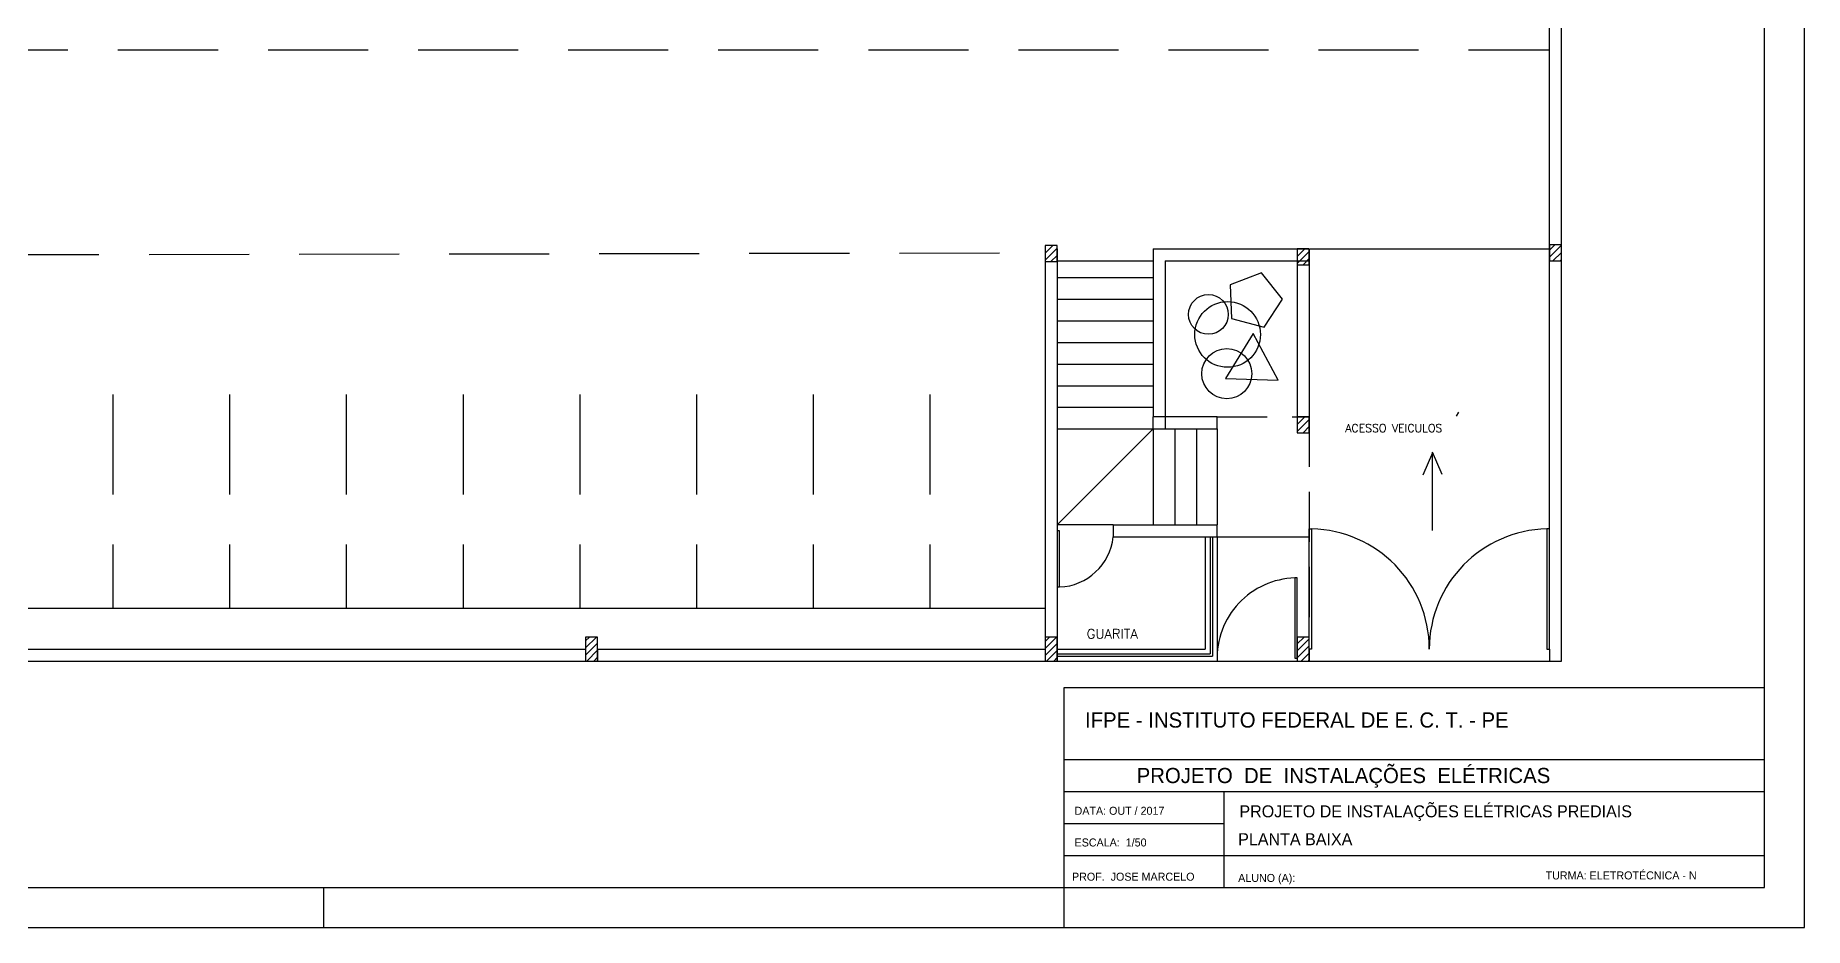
# Model space of a CAD drawing. Extents: x -175055 to -48386, y 10342 to 134050.
# Drawn here: x -84237.2 to -83795.2, y 98131.9 to 98354.8 of the extents above; entities that cross this region are included whole.
import ezdxf

# ---------------------------------------------------------------- set-up
doc = ezdxf.new("R2010")
doc.units = 0
doc.header["$LTSCALE"] = 50
doc.header["$MEASUREMENT"] = 0
doc.linetypes.add('DASHED2', pattern=[0.375, 0.25, -0.125])
doc.linetypes.add('HIDDENX2', pattern=[0.75, 0.5, -0.25])
doc.layers.get('0').update_dxf_attribs({"linetype": 'CONTINUOUS'})
doc.layers.add('ABE', color=7, linetype='CONTINUOUS')
doc.styles.add('ROMANS', font='romans', dxfattribs={"height": 12})

# ---------------------------------------------------------------- blocks, each defined once
blk = doc.blocks.new('*X13')
at = {"color": 0}
for p, q in [((-1323.9, -519.6), (-1314.3, -510)), ((-1323.9, -510.7), (-1323.2, -510)), ((-1323.9, -528.4), (-1308.9, -513.4)), ((-1316.7, -530), (-1308.9, -522.2))]:
    blk.add_line(p, q, dxfattribs=at)
blk = doc.blocks.new('*X14')
at = {"color": 0}
for p, q in [((-1008.9, -301.8), (-1002.1, -295)), ((-1008.9, -310.6), (-993.9, -295.6)), ((-1004.4, -315), (-993.9, -304.5)), ((-995.6, -315), (-993.9, -313.3))]:
    blk.add_line(p, q, dxfattribs=at)
blk = doc.blocks.new('*X12')
at = {"color": 0}
for p, q in [((-1323.9, -793.6), (-1315.3, -785)), ((-1323.9, -802.4), (-1308.9, -787.4)), ((-1323.9, -811.2), (-1308.9, -796.2)), ((-1318.8, -815), (-1308.9, -805.1)), ((-1310, -815), (-1308.9, -813.9))]:
    blk.add_line(p, q, dxfattribs=at)
blk = doc.blocks.new('*X11')
at = {"color": 0}
for p, q in [((-1638.9, -799.2), (-1624.7, -785)), ((-1638.9, -790.4), (-1633.5, -785)), ((-1638.9, -808), (-1623.9, -793)), ((-1637, -815), (-1623.9, -801.9)), ((-1628.2, -815), (-1623.9, -810.7))]:
    blk.add_line(p, q, dxfattribs=at)
blk = doc.blocks.new('*X10')
at = {"color": 0}
for p, q in [((-2213, -798.7), (-2199.2, -785)), ((-2213, -789.9), (-2208.1, -785)), ((-2213, -807.6), (-2198, -792.6)), ((-2211.5, -815), (-2198, -801.4)), ((-2202.7, -815), (-2198, -810.3))]:
    blk.add_line(p, q, dxfattribs=at)

msp = doc.modelspace()

# ---------------------------------------------------------------- linework, layer by layer
at = {"layer": 'ABE', "color": 0}
for p, q in [((-83795.15, 98131.91), (-83795.15, 98799.66)), ((-84165.15, 98131.91), (-84165.15, 98141.91)), ((-84781.58, 98131.91), (-83795.15, 98131.91))]:
    msp.add_line(p, q, dxfattribs=at)
at = {"layer": 'ABE', "color": 6}
for p, q in [((-83805.15, 98141.91), (-83805.15, 98789.66)), ((-83980.15, 98131.91), (-83980.15, 98191.91)), ((-83980.15, 98191.91), (-83805.15, 98191.91)), ((-84756.58, 98141.91), (-83805.15, 98141.91))]:
    msp.add_line(p, q, dxfattribs=at)
at = {"layer": 'ABE', "color": 5}
for p, q in [((-83858.93, 98201.51), (-83858.93, 98504.36)), ((-83855.93, 98198.51), (-83855.93, 98504.02)), ((-83981.93, 98301.51), (-83981.93, 98201.51)), ((-83957.93, 98301.51), (-83921.93, 98301.51)), ((-83957.93, 98301.51), (-83957.93, 98259.51)), ((-83922.33, 98301.51), (-83918.93, 98301.51)), ((-83921.93, 98301.51), (-83921.93, 98298.51)), ((-83918.93, 98301.51), (-83918.93, 98298.51)), ((-83918.73, 98301.51), (-83858.93, 98301.51)), ((-83984.93, 98298.51), (-83984.93, 98201.51)), ((-83981.93, 98298.51), (-83957.93, 98298.51)), ((-83954.93, 98298.51), (-83918.93, 98298.51)), ((-83954.93, 98298.51), (-83954.93, 98259.51)), ((-83921.93, 98298.51), (-83921.93, 98259.51)), ((-83918.93, 98298.51), (-83918.93, 98259.51)), ((-83981.93, 98294.31), (-83957.93, 98294.31)), ((-83981.93, 98288.91), (-83957.93, 98288.91)), ((-83981.93, 98283.51), (-83957.93, 98283.51)), ((-83981.93, 98278.11), (-83957.93, 98278.11)), ((-83981.93, 98272.71), (-83957.93, 98272.71)), ((-83981.93, 98267.31), (-83957.93, 98267.31)), ((-83981.93, 98261.91), (-83957.93, 98261.91)), ((-83882.13, 98259.71), (-83881.53, 98260.71)), ((-83981.93, 98232.51), (-83957.93, 98256.51)), ((-83981.93, 98256.51), (-83957.93, 98256.51)), ((-83957.93, 98256.51), (-83957.93, 98259.51)), ((-83941.93, 98259.51), (-83957.93, 98259.51)), ((-83957.93, 98256.51), (-83957.93, 98232.51)), ((-83957.93, 98256.51), (-83941.93, 98256.51)), ((-83954.93, 98259.51), (-83954.93, 98256.51)), ((-83952.53, 98256.51), (-83952.53, 98232.51)), ((-83947.13, 98256.51), (-83947.13, 98232.51)), ((-83941.93, 98256.51), (-83941.93, 98259.51)), ((-83941.93, 98256.51), (-83941.93, 98232.51)), ((-83888.13, 98250.51), (-83890.53, 98244.91)), ((-83885.73, 98245.11), (-83888.13, 98250.71)), ((-83888.13, 98231.11), (-83888.13, 98250.51)), ((-83967.93, 98232.51), (-83981.93, 98232.51)), ((-83967.93, 98232.51), (-83967.93, 98229.51)), ((-83967.93, 98232.51), (-83941.93, 98232.51)), ((-83967.93, 98229.51), (-83941.93, 98229.51)), ((-83944.93, 98229.51), (-83944.93, 98201.51)), ((-83943.73, 98229.51), (-83943.73, 98200.31)), ((-83943.13, 98229.51), (-83943.13, 98199.71)), ((-83941.93, 98229.51), (-83941.93, 98232.51)), ((-83941.93, 98229.51), (-83918.93, 98229.51)), ((-83941.93, 98229.51), (-83941.93, 98201.51)), ((-84305.35, 98211.75), (-83984.93, 98211.75)), ((-84299.65, 98201.51), (-84099.74, 98201.51)), ((-84096.74, 98201.51), (-83984.93, 98201.51)), ((-84096.74, 98201.51), (-84096.74, 98198.51)), ((-83981.93, 98201.51), (-83944.93, 98201.51)), ((-83981.93, 98201.51), (-83981.93, 98198.51)), ((-83981.93, 98200.31), (-83943.73, 98200.31)), ((-83981.93, 98199.71), (-83943.13, 98199.71)), ((-83941.93, 98201.51), (-83941.93, 98198.51)), ((-83918.93, 98201.51), (-83918.93, 98198.51)), ((-83858.93, 98201.51), (-83858.93, 98198.51)), ((-84421.49, 98198.51), (-83855.93, 98198.51)), ((-83980.15, 98173.91), (-83805.15, 98173.91)), ((-83980.15, 98165.91), (-83805.15, 98165.91)), ((-83940.15, 98141.91), (-83940.15, 98165.91)), ((-83980.15, 98157.91), (-83940.15, 98157.91)), ((-83980.15, 98149.91), (-83805.15, 98149.91))]:
    msp.add_line(p, q, dxfattribs=at)
at = {"layer": 'ABE', "color": 5, "linetype": 'HIDDENX2'}
for p, q in [((-84366.6, 98351.21), (-83859.1, 98351.21)), ((-84396.34, 98299.78), (-83985.48, 98300.51)), ((-84217.87, 98265.13), (-84217.87, 98211.75)), ((-84188.7, 98265.13), (-84188.7, 98211.75)), ((-84159.54, 98265.13), (-84159.54, 98211.75)), ((-84130.38, 98265.13), (-84130.38, 98211.75)), ((-84101.22, 98265.13), (-84101.22, 98211.75)), ((-84072.05, 98265.13), (-84072.05, 98211.75)), ((-84042.89, 98265.13), (-84042.89, 98211.75)), ((-84013.73, 98265.13), (-84013.73, 98211.75))]:
    msp.add_line(p, q, dxfattribs=at)
at = {"layer": 'ABE', "color": 5, "linetype": 'DASHED2'}
for p, q in [((-83941.93, 98259.51), (-83918.93, 98259.51)), ((-83918.93, 98259.51), (-83918.93, 98204.51))]:
    msp.add_line(p, q, dxfattribs=at)
at = {"layer": 'ABE', "color": 5}
for points in [[(-83984.93, 98302.31), (-83984.93, 98298.31), (-83981.93, 98298.31), (-83981.93, 98302.31)], [(-83921.93, 98301.51), (-83921.93, 98297.51), (-83918.93, 98297.51), (-83918.93, 98301.51)], [(-83855.93, 98298.51), (-83855.93, 98302.51), (-83858.93, 98302.51), (-83858.93, 98298.51)], [(-83938.73, 98292.51), (-83938.33, 98284.11), (-83930.22, 98281.89), (-83925.61, 98288.92), (-83930.87, 98295.49)], [(-83926.73, 98268.71), (-83932.93, 98280.31), (-83939.88, 98269.14)], [(-83921.93, 98259.51), (-83921.93, 98255.51), (-83918.93, 98255.51), (-83918.93, 98259.51)], [(-83981.93, 98231.01), (-83981.93, 98217.01), (-83981.33, 98217.01), (-83981.33, 98231.01)], [(-83918.93, 98201.51), (-83918.93, 98231.51), (-83918.33, 98231.51), (-83918.33, 98201.51)], [(-83858.93, 98201.51), (-83858.93, 98231.51), (-83859.53, 98231.51), (-83859.53, 98201.51)], [(-83921.93, 98199.26), (-83921.93, 98219.26), (-83922.53, 98219.26), (-83922.53, 98199.26)], [(-84096.74, 98198.51), (-84096.74, 98204.51), (-84099.74, 98204.51), (-84099.74, 98198.51)], [(-83981.93, 98198.51), (-83981.93, 98204.51), (-83984.93, 98204.51), (-83984.93, 98198.51)], [(-83918.93, 98198.51), (-83918.93, 98204.51), (-83921.93, 98204.51), (-83921.93, 98198.51)]]:
    msp.add_lwpolyline(points, close=True, dxfattribs=at)
for centre, radius in [((-83944.13, 98285.11), 4.97), ((-83939.33, 98280.11), 8.21), ((-83939.53, 98270.31), 6.25)]:
    msp.add_circle(centre, radius, dxfattribs=at)
for centre, radius, start, end in [((-83981.85, 98231), 14, 272.1305, 353.8892), ((-83918.93, 98201.52), 30, 359.9885, 88.854), ((-83858.93, 98201.52), 30, 91.146, 180.0115), ((-83921.95, 98199.27), 20, 91.6777, 182.1779)]:
    msp.add_arc(centre, radius, start, end, dxfattribs=at)

# ---------------------------------------------------------------- block references
at = {"layer": 'ABE', "color": 5, "xscale": 0.1999999999970896, "yscale": 0.1999999999970896, "zscale": 0.1999999999970896}
for name, p in [('*X13', (-83720.15, 98404.31)), ('*X13', (-83657.15, 98403.51)), ('*X14', (-83657.15, 98361.51)), ('*X13', (-83657.15, 98361.51)), ('*X10', (-83657.15, 98361.51)), ('*X11', (-83657.15, 98361.51)), ('*X12', (-83657.15, 98361.51))]:
    msp.add_blockref(name, p, dxfattribs=at)

# ---------------------------------------------------------------- texts
at = {"layer": 'ABE', "color": 5, "style": 'ROMANS'}
for s, height, p in [('ACESSO VEICULOS', 2, (-83909.93, 98255.71)), ('GUARITA', 2.4, (-83974.53, 98204.11))]:
    msp.add_text(s, height=height, dxfattribs=at).set_placement(p)
at = {"layer": 'ABE', "color": 3}
for s, height, p in [('IFPE - INSTITUTO FEDERAL DE E. C. T. - PE  ', 3.8, (-83974.97, 98181.88)), ('PROJETO  DE  INSTALAÇÕES  ELÉTRICAS', 3.8, (-83962.05, 98168.01)), ('PROJETO DE INSTALAÇÕES ELÉTRICAS PREDIAIS', 3, (-83936.38, 98159.46)), ('PLANTA BAIXA', 3, (-83936.69, 98152.5))]:
    msp.add_text(s, height=height, dxfattribs=at).set_placement(p)
at = {"layer": 'ABE', "color": 0}
for s, p in [('DATA: OUT / 2017', (-83977.57, 98160.1)), ('ESCALA:  1/50', (-83977.57, 98152.18)), ('PROF.  JOSE MARCELO', (-83978.21, 98143.63)), ('TURMA: ELETROTÉCNICA - N', (-83859.87, 98143.95)), ('ALUNO (A):', (-83936.69, 98143.32))]:
    msp.add_text(s, height=2, dxfattribs=at).set_placement(p)

doc.saveas('drawing.dxf')
